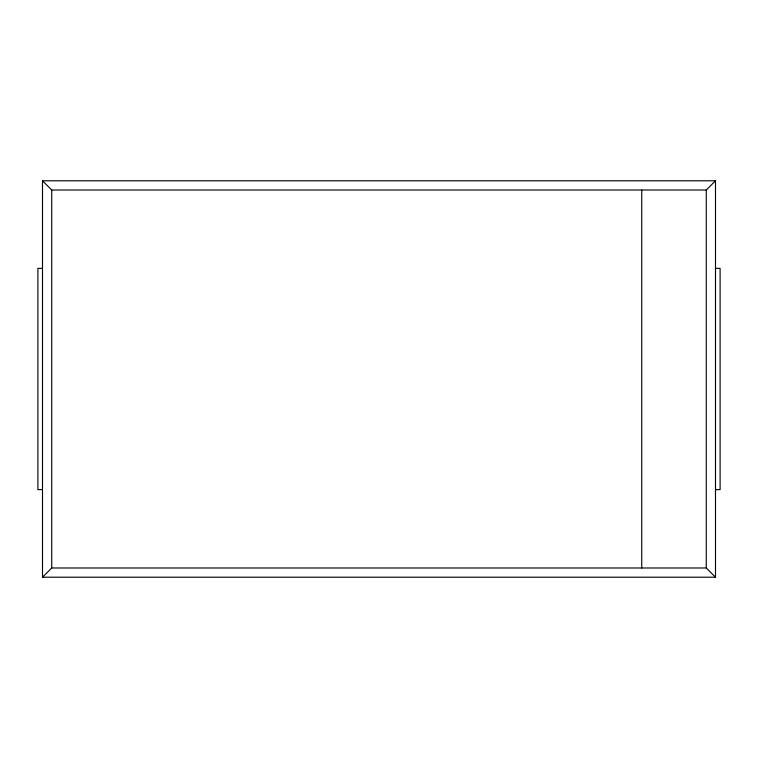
<?xml version="1.0" encoding="UTF-8"?>
<svg xmlns="http://www.w3.org/2000/svg" width="758" height="758" viewBox="0 0 758 758"><rect width="100%" height="100%" fill="white"/><g stroke="black" fill="none" stroke-linecap="round" stroke-linejoin="round"><path stroke-width="1.14" d="M42.505 577.208L51.724 567.988L706.276 567.988L715.495 577.208L715.495 180.792L42.505 180.792L42.505 577.208L715.495 577.208M42.505 180.792L51.724 190.012L706.276 190.012L715.495 180.792M42.505 268.37L37.9 268.37L37.9 489.63L42.505 489.63M715.495 268.37L720.1 268.37L720.1 489.63L715.495 489.63M706.276 190.012L706.276 567.988M641.742 190.012L641.742 567.988M51.724 190.012L51.724 567.988"/></g></svg>
